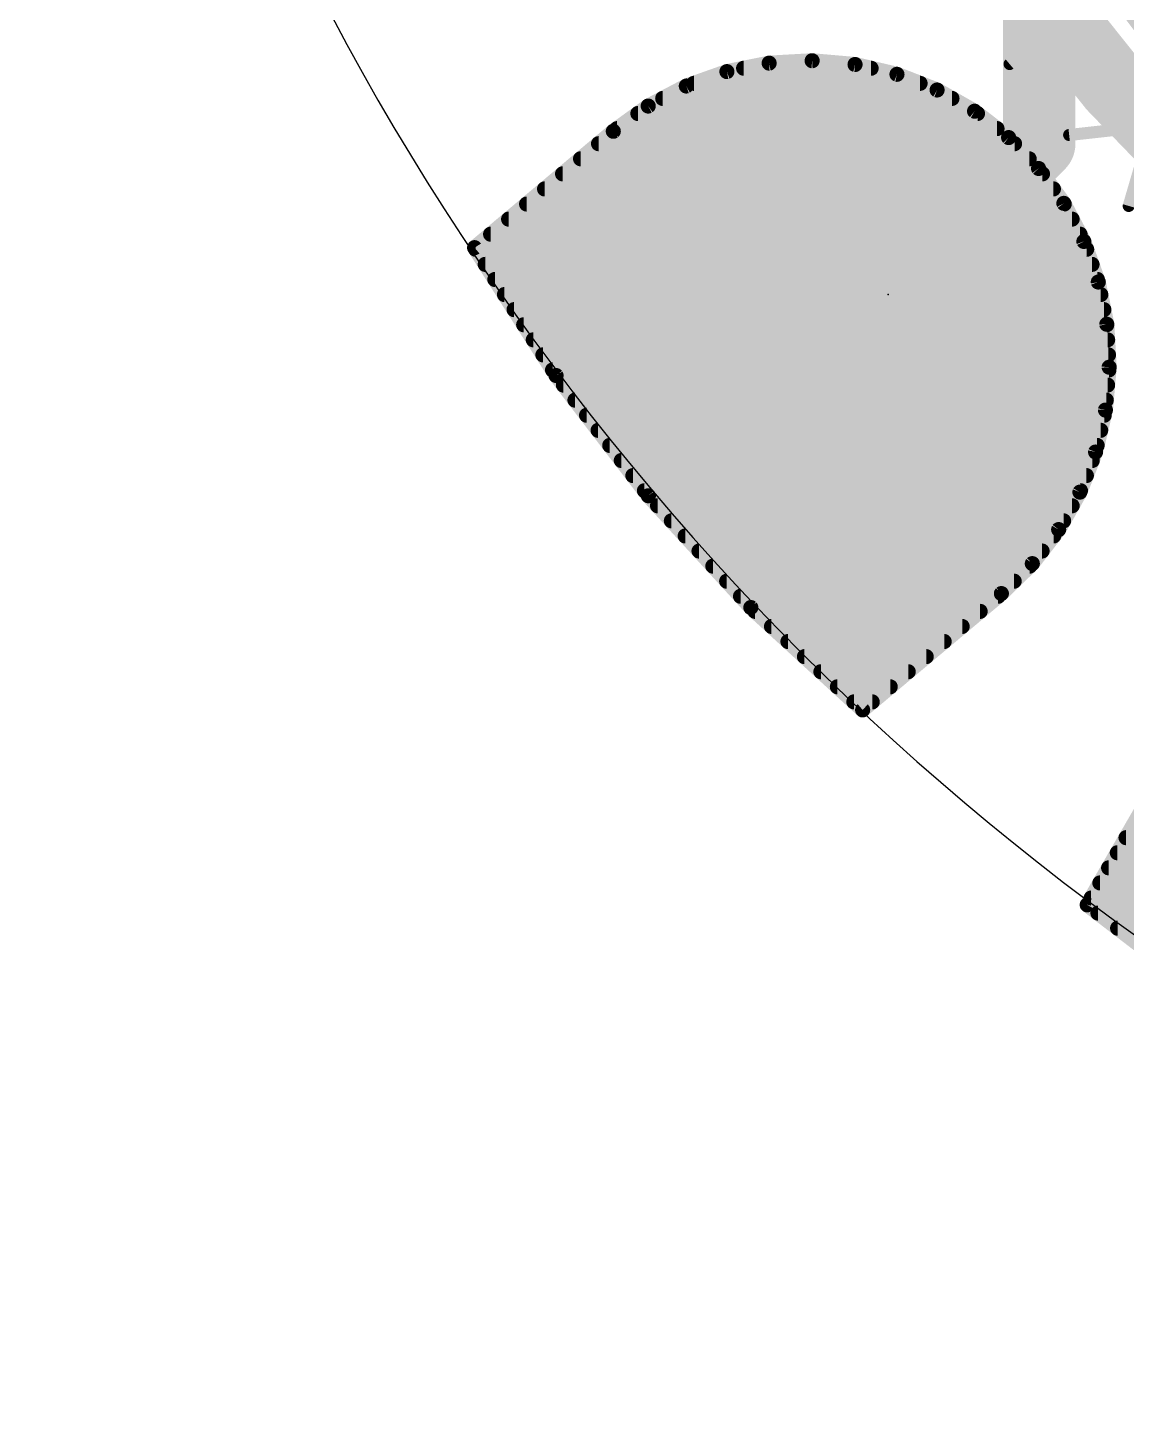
# Model space of a CAD drawing. Extents: x -22.4 to 22.3, y -22.2 to 22.2.
# Drawn here: x -22.23 to -12.99, y -22.23 to -10.46 of the extents above; entities that cross this region are included whole.
import ezdxf

# ---------------------------------------------------------------- set-up
doc = ezdxf.new("R2010")
doc.units = 0
for name, color, linetype in [('1', 12, 'CONTINUOUS'), ('16', 132, 'CONTINUOUS'), ('17', 110, 'CONTINUOUS'), ('20', 53, 'CONTINUOUS'), ('23', 53, 'CONTINUOUS'), ('51', 53, 'CONTINUOUS')]:
    doc.layers.add(name, color=color, linetype=linetype)

# ---------------------------------------------------------------- blocks, each defined once
blk = doc.blocks.new('ROUNDP')
at = {"const_width": 0.5}
blk.add_lwpolyline([(0, -0.25, 1), (0, 0.25, 1), (0, -0.25)], format="xyb", dxfattribs=at)

msp = doc.modelspace()

# ---------------------------------------------------------------- linework, layer by layer
at = {"layer": '1'}
for points, const_width in [([(-16.51, 0, 0.4142), (0, -16.51)], 0.254), ([(-15.9903, -10.7202, 1), (-15.9868, -10.7836)], 0.0635), ([(-15.9823, -10.783, 1), (-15.9948, -10.7207)], 0.0635), ([(-15.6239, -10.7001, 1), (-15.6295, -10.7634)], 0.0635), ([(-15.625, -10.7635, 1), (-15.6285, -10.7001)], 0.0635), ([(-15.2585, -10.7324, 1), (-15.2729, -10.7943)], 0.0635), ([(-15.2685, -10.795, 1), (-15.2629, -10.7317)], 0.0635), ([(-16.3501, -10.7922, 1), (-16.3376, -10.8544)], 0.0635), ([(-16.3332, -10.8532, 1), (-16.3545, -10.7934)], 0.0635), ([(-16.2032, -10.7632, 1), (-16.2032, -10.8268)], 0.0635), ([(-15.1305, -10.8268, 1), (-15.1305, -10.7632)], 0.0635), ([(-14.9013, -10.8164, 1), (-14.9244, -10.8756)], 0.0635), ([(-14.9201, -10.8769, 1), (-14.9056, -10.8151)], 0.0635), ([(-16.696, -10.9146, 1), (-16.6748, -10.9744)], 0.0635), ([(-16.6706, -10.9726, 1), (-16.7002, -10.9164)], 0.0635), ([(-16.6219, -10.8902, 1), (-16.6219, -10.9538)], 0.0635), ([(-14.7185, -10.9538, 1), (-14.7185, -10.8902)], 0.0635), ([(-14.5597, -10.9504, 1), (-14.591, -11.0056)], 0.0635), ([(-14.5869, -11.0076, 1), (-14.5638, -10.9484)], 0.0635), ([(-17.0209, -11.085, 1), (-16.9914, -11.1412)], 0.0635), ([(-16.9875, -11.1389, 1), (-17.0248, -11.0874)], 0.0635), ([(-16.8841, -11.0173, 1), (-16.8841, -11.0808)], 0.0635), ([(-14.4501, -11.0808, 1), (-14.4501, -11.0173)], 0.0635), ([(-17.093, -11.1442, 1), (-17.093, -11.2078)], 0.0635), ([(-14.2406, -11.1316, 1), (-14.2795, -11.1818)], 0.0635), ([(-14.2757, -11.1843, 1), (-14.2444, -11.1291)], 0.0635), ([(-14.2351, -11.2078, 1), (-14.2351, -11.1442)], 0.0635), ([(-13.6082, -11.5378, 1), (-13.8238, -11.3222)], 0.3048), ([(-17.3183, -11.3, 1), (-17.2811, -11.3514)], 0.0635), ([(-17.2793, -11.35, 1), (-17.3201, -11.3014)], 0.0635), ([(-17.2684, -11.2713, 1), (-17.2684, -11.3348)], 0.0635), ([(-14.071, -11.3348, 1), (-14.071, -11.2713)], 0.0635), ([(-13.8684, -11.43, 1), (-13.5636, -11.43)], 0.3048), ([(-17.424, -11.3982, 1), (-17.424, -11.4618)], 0.0635), ([(-13.9506, -11.3564, 1), (-13.9962, -11.4006)], 0.0635), ([(-13.9928, -11.4036, 1), (-13.954, -11.3534)], 0.0635), ([(-13.9235, -11.4618, 1), (-13.9235, -11.3982)], 0.0635), ([(-17.5754, -11.5252, 1), (-17.5754, -11.5888)], 0.0635), ([(-13.8005, -11.5888, 1), (-13.8005, -11.5252)], 0.0635), ([(-17.7267, -11.6523, 1), (-17.7267, -11.7158)], 0.0635), ([(-13.6955, -11.6201, 1), (-13.747, -11.6574)], 0.0635), ([(-13.7441, -11.6608, 1), (-13.6985, -11.6167)], 0.0635), ([(-13.6885, -11.7158, 1), (-13.6885, -11.6523)], 0.0635), ([(-17.8781, -11.7792, 1), (-17.8781, -11.8428)], 0.0635), ([(-13.5965, -11.8428, 1), (-13.5965, -11.7792)], 0.0635), ([(-18.0294, -11.9063, 1), (-18.0294, -11.9698)], 0.0635), ([(-13.4806, -11.9175, 1), (-13.5368, -11.9471)], 0.0635), ([(-13.5344, -11.9509, 1), (-13.483, -11.9137)], 0.0635), ([(-13.5057, -11.9698, 1), (-13.5057, -11.9063)], 0.0635), ([(-18.1808, -12.0333, 1), (-18.1808, -12.0968)], 0.0635), ([(-13.439, -12.0968, 1), (-13.439, -12.0333)], 0.0635), ([(-18.3321, -12.1602, 1), (-18.3321, -12.2238)], 0.0635), ([(-13.3722, -12.2238, 1), (-13.3722, -12.1602)], 0.0635), ([(-13.3102, -12.2424, 1), (-13.37, -12.2637)], 0.0635), ([(-13.3682, -12.2678, 1), (-13.312, -12.2383)], 0.0635), ([(-18.4876, -12.281, 1), (-18.4467, -12.3296)], 0.0635), ([(-18.4404, -12.2882, 1), (-18.4939, -12.3223)], 0.0635), ([(-18.4584, -12.2873, 1), (-18.4584, -12.3508)], 0.0635), ([(-13.3167, -12.3508, 1), (-13.3167, -12.2873)], 0.0635), ([(-18.3775, -12.4142, 1), (-18.3775, -12.4778)], 0.0635), ([(-15.0938, -12.5922, 1), (-14.8782, -12.8078)], 0.3048), ([(-13.2716, -12.4778, 1), (-13.2716, -12.4142)], 0.0635), ([(-18.2966, -12.5412, 1), (-18.2966, -12.6048)], 0.0635), ([(-13.1877, -12.5883, 1), (-13.25, -12.6008)], 0.0635), ([(-13.2488, -12.6052, 1), (-13.1889, -12.584)], 0.0635), ([(-13.2265, -12.6048, 1), (-13.2265, -12.5412)], 0.0635), ([(-18.2157, -12.6683, 1), (-18.2157, -12.7318)], 0.0635), ([(-13.1977, -12.7318, 1), (-13.1977, -12.6683)], 0.0635), ([(-18.1348, -12.7952, 1), (-18.1348, -12.8588)], 0.0635), ([(-13.1721, -12.8588, 1), (-13.1721, -12.7952)], 0.0635), ([(-18.0539, -12.9223, 1), (-18.0539, -12.9858)], 0.0635), ([(-13.1157, -12.9481, 1), (-13.1791, -12.9517)], 0.0635), ([(-13.1786, -12.9561, 1), (-13.1163, -12.9436)], 0.0635), ([(-13.1472, -12.9858, 1), (-13.1472, -12.9223)], 0.0635), ([(-17.973, -13.0493, 1), (-17.973, -13.1128)], 0.0635), ([(-13.1402, -13.1128, 1), (-13.1402, -13.0493)], 0.0635), ([(-17.8921, -13.1762, 1), (-17.8921, -13.2398)], 0.0635), ([(-13.1331, -13.2398, 1), (-13.1331, -13.1762)], 0.0635), ([(-17.8112, -13.3033, 1), (-17.8112, -13.3668)], 0.0635), ([(-13.0957, -13.3145, 1), (-13.159, -13.309)], 0.0635), ([(-13.159, -13.3135, 1), (-13.0956, -13.31)], 0.0635), ([(-13.1294, -13.3668, 1), (-13.1294, -13.3033)], 0.0635), ([(-17.7563, -13.3622, 1), (-17.8067, -13.4008)], 0.0635), ([(-17.8083, -13.3986, 1), (-17.7547, -13.3645)], 0.0635), ([(-17.7198, -13.4303, 1), (-17.7198, -13.4938)], 0.0635), ([(-13.1405, -13.4938, 1), (-13.1405, -13.4303)], 0.0635), ([(-17.6223, -13.5572, 1), (-17.6223, -13.6208)], 0.0635), ([(-13.1516, -13.6208, 1), (-13.1516, -13.5572)], 0.0635), ([(-13.1905, -13.67, 1), (-13.1273, -13.6755)], 0.0635), ([(-13.128, -13.68, 1), (-13.1898, -13.6655)], 0.0635), ([(-17.5249, -13.6843, 1), (-17.5249, -13.7478)], 0.0635), ([(-13.169, -13.7478, 1), (-13.169, -13.6843)], 0.0635), ([(-17.4274, -13.8112, 1), (-17.4274, -13.8748)], 0.0635), ([(-13.1988, -13.8748, 1), (-13.1988, -13.8112)], 0.0635), ([(-17.33, -13.9383, 1), (-17.33, -14.0018)], 0.0635), ([(-13.2725, -14.0184, 1), (-13.2106, -14.0329)], 0.0635), ([(-13.212, -14.0372, 1), (-13.2711, -14.014)], 0.0635), ([(-13.2285, -14.0018, 1), (-13.2285, -13.9383)], 0.0635), ([(-17.2325, -14.0653, 1), (-17.2325, -14.1288)], 0.0635), ([(-13.2695, -14.1288, 1), (-13.2695, -14.0653)], 0.0635), ([(-17.1351, -14.1922, 1), (-17.1351, -14.2558)], 0.0635), ([(-13.3192, -14.2558, 1), (-13.3192, -14.1922)], 0.0635), ([(-17.0376, -14.3193, 1), (-17.0376, -14.3828)], 0.0635), ([(-16.9813, -14.3724, 1), (-17.0281, -14.4153)], 0.0635), ([(-17.0299, -14.4132, 1), (-16.9795, -14.3746)], 0.0635), ([(-13.4031, -14.3515, 1), (-13.344, -14.3747)], 0.0635), ([(-13.346, -14.3788, 1), (-13.4012, -14.3475)], 0.0635), ([(-13.3688, -14.3828, 1), (-13.3688, -14.3193)], 0.0635), ([(-16.9276, -14.4463, 1), (-16.9276, -14.5098)], 0.0635), ([(-13.4387, -14.5098, 1), (-13.4387, -14.4463)], 0.0635), ([(-16.8112, -14.5732, 1), (-16.8112, -14.6368)], 0.0635), ([(-13.5107, -14.6368, 1), (-13.5107, -14.5732)], 0.0635), ([(-16.6949, -14.7003, 1), (-16.6949, -14.7638)], 0.0635), ([(-13.5938, -14.7638, 1), (-13.5938, -14.7003)], 0.0635), ([(-13.5799, -14.6627, 1), (-13.5247, -14.6941)], 0.0635), ([(-13.5272, -14.6978, 1), (-13.5774, -14.659)], 0.0635), ([(-16.5785, -14.8272, 1), (-16.5785, -14.8908)], 0.0635), ([(-13.692, -14.8908, 1), (-13.692, -14.8272)], 0.0635), ([(-16.4621, -14.9543, 1), (-16.4621, -15.0178)], 0.0635), ([(-13.7992, -14.9456, 1), (-13.7489, -14.9845)], 0.0635), ([(-13.7519, -14.9878, 1), (-13.7961, -14.9422)], 0.0635), ([(-13.7957, -15.0178, 1), (-13.7957, -14.9543)], 0.0635), ([(-16.3458, -15.0813, 1), (-16.3458, -15.1448)], 0.0635), ([(-13.9268, -15.1448, 1), (-13.9268, -15.0813)], 0.0635), ([(-16.2294, -15.2082, 1), (-16.2294, -15.2718)], 0.0635), ([(-14.0564, -15.1944, 1), (-14.0122, -15.24)], 0.0635), ([(-14.0615, -15.2718, 1), (-14.0615, -15.2082)], 0.0635), ([(-14.0139, -15.2415, 1), (-14.0547, -15.1929)], 0.0635), ([(-16.1211, -15.3113, 1), (-16.164, -15.3581)], 0.0635), ([(-16.166, -15.3561, 1), (-16.1192, -15.3133)], 0.0635), ([(-16.1074, -15.3353, 1), (-16.1074, -15.3988)], 0.0635), ([(-14.2129, -15.3988, 1), (-14.2129, -15.3353)], 0.0635), ([(-15.9688, -15.4623, 1), (-15.9688, -15.5258)], 0.0635), ([(-14.3642, -15.5258, 1), (-14.3642, -15.4623)], 0.0635), ([(-15.8302, -15.5892, 1), (-15.8302, -15.6528)], 0.0635), ([(-14.5156, -15.6528, 1), (-14.5156, -15.5892)], 0.0635), ([(-15.6916, -15.7163, 1), (-15.6916, -15.7798)], 0.0635), ([(-14.6669, -15.7798, 1), (-14.6669, -15.7163)], 0.0635), ([(-15.553, -15.8432, 1), (-15.553, -15.9068)], 0.0635), ([(-14.8183, -15.9068, 1), (-14.8183, -15.8432)], 0.0635), ([(-15.4144, -15.9703, 1), (-15.4144, -16.0338)], 0.0635), ([(-14.9696, -16.0338, 1), (-14.9696, -15.9703)], 0.0635), ([(-15.2758, -16.0973, 1), (-15.2758, -16.1608)], 0.0635), ([(-15.121, -16.1608, 1), (-15.121, -16.0973)], 0.0635), ([(-15.2222, -16.1725, 1), (-15.1814, -16.2211)], 0.0635), ([(-15.2232, -16.2202, 1), (-15.1803, -16.1734)], 0.0635), ([(-12.9856, -17.2403, 1), (-12.9856, -17.3038)], 0.0635), ([(-13.0589, -17.3673, 1), (-13.0589, -17.4307)], 0.0635), ([(-13.1322, -17.4943, 1), (-13.1322, -17.5577)], 0.0635), ([(-13.2056, -17.6213, 1), (-13.2056, -17.6848)], 0.0635), ([(-13.2789, -17.7483, 1), (-13.2789, -17.8117)], 0.0635), ([(-13.2929, -17.8125, 1), (-13.3315, -17.8629)], 0.0635), ([(-13.3397, -17.8218, 1), (-13.2847, -17.8536)], 0.0635), ([(-13.2219, -17.8753, 1), (-13.2219, -17.9387)], 0.0635), ([(-13.0564, -18.0023, 1), (-13.0564, -18.0658)], 0.0635)]:
    msp.add_lwpolyline(points, format="xyb", dxfattribs=dict(at, const_width=const_width))
for points, const_width in [([(-13.716, -10.033), (-13.716, -11.43)], 0.6096), ([(-15.9886, -10.7519), (-16.3439, -10.8233)], 0.127), ([(-15.6267, -10.7318), (-15.9886, -10.7519)], 0.127), ([(-15.2657, -10.7633), (-15.6267, -10.7318)], 0.127), ([(-14.9128, -10.846), (-15.2657, -10.7633)], 0.127), ([(-16.3439, -10.8233), (-16.6854, -10.9445)], 0.127), ([(-16.2032, -10.795), (-15.1305, -10.795)], 0.127), ([(-14.5753, -10.978), (-14.9128, -10.846)], 0.127), ([(-16.6854, -10.9445), (-17.0062, -11.1131)], 0.127), ([(-16.6219, -10.922), (-14.7185, -10.922)], 0.127), ([(-14.2601, -11.1567), (-14.5753, -10.978)], 0.127), ([(-17.0062, -11.1131), (-17.2997, -11.3257)], 0.127), ([(-16.8841, -11.049), (-14.4501, -11.049)], 0.127), ([(-17.093, -11.176), (-14.2351, -11.176)], 0.127), ([(-13.716, -11.43), (-14.986, -12.7)], 0.6096), ([(-13.9734, -11.3785), (-14.2601, -11.1567)], 0.127), ([(-17.2997, -11.3257), (-18.4671, -12.3053)], 0.127), ([(-17.2684, -11.303), (-14.071, -11.303)], 0.127), ([(-17.424, -11.43), (-13.9235, -11.43)], 0.127), ([(-13.7213, -11.6388), (-13.9734, -11.3785)], 0.127), ([(-17.5754, -11.557), (-13.8005, -11.557)], 0.127), ([(-17.7267, -11.684), (-13.6885, -11.684)], 0.127), ([(-13.5087, -11.9323), (-13.7213, -11.6388)], 0.127), ([(-17.8781, -11.811), (-13.5965, -11.811)], 0.127), ([(-18.0294, -11.938), (-13.5057, -11.938)], 0.127), ([(-13.3401, -12.2531), (-13.5087, -11.9323)], 0.127), ([(-18.1808, -12.065), (-13.439, -12.065)], 0.127), ([(-18.3321, -12.192), (-13.3722, -12.192)], 0.127), ([(-13.2189, -12.5946), (-13.3401, -12.2531)], 0.127), ([(-18.4671, -12.3053), (-17.7815, -13.3815)], 0.127), ([(-18.4584, -12.319), (-13.3167, -12.319)], 0.127), ([(-18.3775, -12.446), (-13.2716, -12.446)], 0.127), ([(-18.2966, -12.573), (-13.2265, -12.573)], 0.127), ([(-13.1474, -12.9499), (-13.2189, -12.5946)], 0.127), ([(-18.2157, -12.7), (-13.1977, -12.7)], 0.127), ([(-18.1348, -12.827), (-13.1721, -12.827)], 0.127), ([(-18.0539, -12.954), (-13.1472, -12.954)], 0.127), ([(-13.1273, -13.3117), (-13.1474, -12.9499)], 0.127), ([(-17.973, -13.081), (-13.1402, -13.081)], 0.127), ([(-17.8921, -13.208), (-13.1331, -13.208)], 0.127), ([(-17.8112, -13.335), (-13.1294, -13.335)], 0.127), ([(-13.1589, -13.6728), (-13.1273, -13.3117)], 0.127), ([(-17.7815, -13.3815), (-17.0047, -14.3939)], 0.127), ([(-17.7198, -13.462), (-13.1405, -13.462)], 0.127), ([(-17.6223, -13.589), (-13.1516, -13.589)], 0.127), ([(-13.2416, -14.0256), (-13.1589, -13.6728)], 0.127), ([(-17.5249, -13.716), (-13.169, -13.716)], 0.127), ([(-17.4274, -13.843), (-13.1988, -13.843)], 0.127), ([(-17.33, -13.97), (-13.2285, -13.97)], 0.127), ([(-13.3736, -14.3631), (-13.2416, -14.0256)], 0.127), ([(-17.2325, -14.097), (-13.2695, -14.097)], 0.127), ([(-17.1351, -14.224), (-13.3192, -14.224)], 0.127), ([(-17.0376, -14.351), (-13.3688, -14.351)], 0.127), ([(-17.0047, -14.3939), (-16.1426, -15.3347)], 0.127), ([(-13.5523, -14.6784), (-13.3736, -14.3631)], 0.127), ([(-16.9276, -14.478), (-13.4387, -14.478)], 0.127), ([(-16.8112, -14.605), (-13.5107, -14.605)], 0.127), ([(-16.6949, -14.732), (-13.5938, -14.732)], 0.127), ([(-13.774, -14.965), (-13.5523, -14.6784)], 0.127), ([(-16.5785, -14.859), (-13.692, -14.859)], 0.127), ([(-16.4621, -14.986), (-13.7957, -14.986)], 0.127), ([(-14.0343, -15.2172), (-13.774, -14.965)], 0.127), ([(-16.3458, -15.113), (-13.9268, -15.113)], 0.127), ([(-16.2294, -15.24), (-14.0615, -15.24)], 0.127), ([(-15.2018, -16.1968), (-14.0343, -15.2172)], 0.127), ([(-16.1426, -15.3347), (-15.2018, -16.1968)], 0.127), ([(-16.1074, -15.367), (-14.2129, -15.367)], 0.127), ([(-15.9688, -15.494), (-14.3642, -15.494)], 0.127), ([(-15.8302, -15.621), (-14.5156, -15.621)], 0.127), ([(-15.6916, -15.748), (-14.6669, -15.748)], 0.127), ([(-15.553, -15.875), (-14.8183, -15.875)], 0.127), ([(-15.4144, -16.002), (-14.9696, -16.002)], 0.127), ([(-15.2758, -16.129), (-15.121, -16.129)], 0.127), ([(-12.5502, -16.5179), (-13.3122, -17.8377)], 0.127), ([(-12.9856, -17.272), (-7.8658, -17.272)], 0.127), ([(-13.0589, -17.399), (-7.8454, -17.399)], 0.127), ([(-13.1322, -17.526), (-7.8302, -17.526)], 0.127), ([(-13.2056, -17.653), (-7.8151, -17.653)], 0.127), ([(-13.2789, -17.78), (-7.8161, -17.78)], 0.127), ([(-13.3122, -17.8377), (-12.2998, -18.6145)], 0.127), ([(-13.2219, -17.907), (-7.8191, -17.907)], 0.127), ([(-13.0564, -18.034), (-7.8228, -18.034)], 0.127)]:
    msp.add_lwpolyline(points, dxfattribs=dict(at, const_width=const_width))
at = {"layer": '16'}
for points, const_width in [([(-16.51, 0, 0.4142), (0, -16.51)], 0.254), ([(-17.399, -0.381, 0.2679), (-7.874, -14.986)], 0.6096), ([(-15.9903, -10.7202, 1), (-15.9868, -10.7836)], 0.0635), ([(-15.9823, -10.783, 1), (-15.9948, -10.7207)], 0.0635), ([(-15.6239, -10.7001, 1), (-15.6295, -10.7634)], 0.0635), ([(-15.625, -10.7635, 1), (-15.6285, -10.7001)], 0.0635), ([(-15.2585, -10.7324, 1), (-15.2729, -10.7943)], 0.0635), ([(-15.2685, -10.795, 1), (-15.2629, -10.7317)], 0.0635), ([(-16.3501, -10.7922, 1), (-16.3376, -10.8544)], 0.0635), ([(-16.3332, -10.8532, 1), (-16.3545, -10.7934)], 0.0635), ([(-16.2032, -10.7632, 1), (-16.2032, -10.8268)], 0.0635), ([(-15.1305, -10.8268, 1), (-15.1305, -10.7632)], 0.0635), ([(-14.9013, -10.8164, 1), (-14.9244, -10.8756)], 0.0635), ([(-14.9201, -10.8769, 1), (-14.9056, -10.8151)], 0.0635), ([(-16.696, -10.9146, 1), (-16.6748, -10.9744)], 0.0635), ([(-16.6706, -10.9726, 1), (-16.7002, -10.9164)], 0.0635), ([(-16.6219, -10.8902, 1), (-16.6219, -10.9538)], 0.0635), ([(-14.7185, -10.9538, 1), (-14.7185, -10.8902)], 0.0635), ([(-14.5597, -10.9504, 1), (-14.591, -11.0056)], 0.0635), ([(-14.5869, -11.0076, 1), (-14.5638, -10.9484)], 0.0635), ([(-17.0209, -11.085, 1), (-16.9914, -11.1412)], 0.0635), ([(-16.9875, -11.1389, 1), (-17.0248, -11.0874)], 0.0635), ([(-16.8841, -11.0173, 1), (-16.8841, -11.0808)], 0.0635), ([(-14.4501, -11.0808, 1), (-14.4501, -11.0173)], 0.0635), ([(-17.093, -11.1442, 1), (-17.093, -11.2078)], 0.0635), ([(-14.2406, -11.1316, 1), (-14.2795, -11.1818)], 0.0635), ([(-14.2757, -11.1843, 1), (-14.2444, -11.1291)], 0.0635), ([(-14.2351, -11.2078, 1), (-14.2351, -11.1442)], 0.0635), ([(-17.3183, -11.3, 1), (-17.2811, -11.3514)], 0.0635), ([(-17.2793, -11.35, 1), (-17.3201, -11.3014)], 0.0635), ([(-17.2684, -11.2713, 1), (-17.2684, -11.3348)], 0.0635), ([(-14.071, -11.3348, 1), (-14.071, -11.2713)], 0.0635), ([(-17.424, -11.3982, 1), (-17.424, -11.4618)], 0.0635), ([(-13.9506, -11.3564, 1), (-13.9962, -11.4006)], 0.0635), ([(-13.9928, -11.4036, 1), (-13.954, -11.3534)], 0.0635), ([(-13.9235, -11.4618, 1), (-13.9235, -11.3982)], 0.0635), ([(-17.5754, -11.5252, 1), (-17.5754, -11.5888)], 0.0635), ([(-13.8005, -11.5888, 1), (-13.8005, -11.5252)], 0.0635), ([(-17.7267, -11.6523, 1), (-17.7267, -11.7158)], 0.0635), ([(-13.6955, -11.6201, 1), (-13.747, -11.6574)], 0.0635), ([(-13.7441, -11.6608, 1), (-13.6985, -11.6167)], 0.0635), ([(-13.6885, -11.7158, 1), (-13.6885, -11.6523)], 0.0635), ([(-17.8781, -11.7792, 1), (-17.8781, -11.8428)], 0.0635), ([(-13.5965, -11.8428, 1), (-13.5965, -11.7792)], 0.0635), ([(-18.0294, -11.9063, 1), (-18.0294, -11.9698)], 0.0635), ([(-13.4806, -11.9175, 1), (-13.5368, -11.9471)], 0.0635), ([(-13.5344, -11.9509, 1), (-13.483, -11.9137)], 0.0635), ([(-13.5057, -11.9698, 1), (-13.5057, -11.9063)], 0.0635), ([(-18.1808, -12.0333, 1), (-18.1808, -12.0968)], 0.0635), ([(-13.439, -12.0968, 1), (-13.439, -12.0333)], 0.0635), ([(-18.3321, -12.1602, 1), (-18.3321, -12.2238)], 0.0635), ([(-13.3722, -12.2238, 1), (-13.3722, -12.1602)], 0.0635), ([(-13.3102, -12.2424, 1), (-13.37, -12.2637)], 0.0635), ([(-13.3682, -12.2678, 1), (-13.312, -12.2383)], 0.0635), ([(-18.4876, -12.281, 1), (-18.4467, -12.3296)], 0.0635), ([(-18.4404, -12.2882, 1), (-18.4939, -12.3223)], 0.0635), ([(-18.4584, -12.2873, 1), (-18.4584, -12.3508)], 0.0635), ([(-13.3167, -12.3508, 1), (-13.3167, -12.2873)], 0.0635), ([(-18.3775, -12.4142, 1), (-18.3775, -12.4778)], 0.0635), ([(-13.2716, -12.4778, 1), (-13.2716, -12.4142)], 0.0635), ([(-18.2966, -12.5412, 1), (-18.2966, -12.6048)], 0.0635), ([(-13.1877, -12.5883, 1), (-13.25, -12.6008)], 0.0635), ([(-13.2488, -12.6052, 1), (-13.1889, -12.584)], 0.0635), ([(-13.2265, -12.6048, 1), (-13.2265, -12.5412)], 0.0635), ([(-18.2157, -12.6683, 1), (-18.2157, -12.7318)], 0.0635), ([(-13.1977, -12.7318, 1), (-13.1977, -12.6683)], 0.0635), ([(-18.1348, -12.7952, 1), (-18.1348, -12.8588)], 0.0635), ([(-13.1721, -12.8588, 1), (-13.1721, -12.7952)], 0.0635), ([(-18.0539, -12.9223, 1), (-18.0539, -12.9858)], 0.0635), ([(-13.1157, -12.9481, 1), (-13.1791, -12.9517)], 0.0635), ([(-13.1786, -12.9561, 1), (-13.1163, -12.9436)], 0.0635), ([(-13.1472, -12.9858, 1), (-13.1472, -12.9223)], 0.0635), ([(-17.973, -13.0493, 1), (-17.973, -13.1128)], 0.0635), ([(-13.1402, -13.1128, 1), (-13.1402, -13.0493)], 0.0635), ([(-17.8921, -13.1762, 1), (-17.8921, -13.2398)], 0.0635), ([(-13.1331, -13.2398, 1), (-13.1331, -13.1762)], 0.0635), ([(-17.8112, -13.3033, 1), (-17.8112, -13.3668)], 0.0635), ([(-13.0957, -13.3145, 1), (-13.159, -13.309)], 0.0635), ([(-13.159, -13.3135, 1), (-13.0956, -13.31)], 0.0635), ([(-13.1294, -13.3668, 1), (-13.1294, -13.3033)], 0.0635), ([(-17.7563, -13.3622, 1), (-17.8067, -13.4008)], 0.0635), ([(-17.8083, -13.3986, 1), (-17.7547, -13.3645)], 0.0635), ([(-17.7198, -13.4303, 1), (-17.7198, -13.4938)], 0.0635), ([(-13.1405, -13.4938, 1), (-13.1405, -13.4303)], 0.0635), ([(-17.6223, -13.5572, 1), (-17.6223, -13.6208)], 0.0635), ([(-13.1516, -13.6208, 1), (-13.1516, -13.5572)], 0.0635), ([(-13.1905, -13.67, 1), (-13.1273, -13.6755)], 0.0635), ([(-13.128, -13.68, 1), (-13.1898, -13.6655)], 0.0635), ([(-17.5249, -13.6843, 1), (-17.5249, -13.7478)], 0.0635), ([(-13.169, -13.7478, 1), (-13.169, -13.6843)], 0.0635), ([(-17.4274, -13.8112, 1), (-17.4274, -13.8748)], 0.0635), ([(-13.1988, -13.8748, 1), (-13.1988, -13.8112)], 0.0635), ([(-17.33, -13.9383, 1), (-17.33, -14.0018)], 0.0635), ([(-13.2725, -14.0184, 1), (-13.2106, -14.0329)], 0.0635), ([(-13.212, -14.0372, 1), (-13.2711, -14.014)], 0.0635), ([(-13.2285, -14.0018, 1), (-13.2285, -13.9383)], 0.0635), ([(-17.2325, -14.0653, 1), (-17.2325, -14.1288)], 0.0635), ([(-13.2695, -14.1288, 1), (-13.2695, -14.0653)], 0.0635), ([(-17.1351, -14.1922, 1), (-17.1351, -14.2558)], 0.0635), ([(-13.3192, -14.2558, 1), (-13.3192, -14.1922)], 0.0635), ([(-17.0376, -14.3193, 1), (-17.0376, -14.3828)], 0.0635), ([(-16.9813, -14.3724, 1), (-17.0281, -14.4153)], 0.0635), ([(-17.0299, -14.4132, 1), (-16.9795, -14.3746)], 0.0635), ([(-13.4031, -14.3515, 1), (-13.344, -14.3747)], 0.0635), ([(-13.346, -14.3788, 1), (-13.4012, -14.3475)], 0.0635), ([(-13.3688, -14.3828, 1), (-13.3688, -14.3193)], 0.0635), ([(-16.9276, -14.4463, 1), (-16.9276, -14.5098)], 0.0635), ([(-13.4387, -14.5098, 1), (-13.4387, -14.4463)], 0.0635), ([(-16.8112, -14.5732, 1), (-16.8112, -14.6368)], 0.0635), ([(-13.5107, -14.6368, 1), (-13.5107, -14.5732)], 0.0635), ([(-16.6949, -14.7003, 1), (-16.6949, -14.7638)], 0.0635), ([(-13.5938, -14.7638, 1), (-13.5938, -14.7003)], 0.0635), ([(-13.5799, -14.6627, 1), (-13.5247, -14.6941)], 0.0635), ([(-13.5272, -14.6978, 1), (-13.5774, -14.659)], 0.0635), ([(-16.5785, -14.8272, 1), (-16.5785, -14.8908)], 0.0635), ([(-13.692, -14.8908, 1), (-13.692, -14.8272)], 0.0635), ([(-16.4621, -14.9543, 1), (-16.4621, -15.0178)], 0.0635), ([(-13.7992, -14.9456, 1), (-13.7489, -14.9845)], 0.0635), ([(-13.7519, -14.9878, 1), (-13.7961, -14.9422)], 0.0635), ([(-13.7957, -15.0178, 1), (-13.7957, -14.9543)], 0.0635), ([(-16.3458, -15.0813, 1), (-16.3458, -15.1448)], 0.0635), ([(-13.9268, -15.1448, 1), (-13.9268, -15.0813)], 0.0635), ([(-16.2294, -15.2082, 1), (-16.2294, -15.2718)], 0.0635), ([(-14.0564, -15.1944, 1), (-14.0122, -15.24)], 0.0635), ([(-14.0615, -15.2718, 1), (-14.0615, -15.2082)], 0.0635), ([(-14.0139, -15.2415, 1), (-14.0547, -15.1929)], 0.0635), ([(-16.1211, -15.3113, 1), (-16.164, -15.3581)], 0.0635), ([(-16.166, -15.3561, 1), (-16.1192, -15.3133)], 0.0635), ([(-16.1074, -15.3353, 1), (-16.1074, -15.3988)], 0.0635), ([(-14.2129, -15.3988, 1), (-14.2129, -15.3353)], 0.0635), ([(-15.9688, -15.4623, 1), (-15.9688, -15.5258)], 0.0635), ([(-14.3642, -15.5258, 1), (-14.3642, -15.4623)], 0.0635), ([(-15.8302, -15.5892, 1), (-15.8302, -15.6528)], 0.0635), ([(-14.5156, -15.6528, 1), (-14.5156, -15.5892)], 0.0635), ([(-15.6916, -15.7163, 1), (-15.6916, -15.7798)], 0.0635), ([(-14.6669, -15.7798, 1), (-14.6669, -15.7163)], 0.0635), ([(-15.553, -15.8432, 1), (-15.553, -15.9068)], 0.0635), ([(-14.8183, -15.9068, 1), (-14.8183, -15.8432)], 0.0635), ([(-15.4144, -15.9703, 1), (-15.4144, -16.0338)], 0.0635), ([(-14.9696, -16.0338, 1), (-14.9696, -15.9703)], 0.0635), ([(-15.2758, -16.0973, 1), (-15.2758, -16.1608)], 0.0635), ([(-15.121, -16.1608, 1), (-15.121, -16.0973)], 0.0635), ([(-15.2222, -16.1725, 1), (-15.1814, -16.2211)], 0.0635), ([(-15.2232, -16.2202, 1), (-15.1803, -16.1734)], 0.0635), ([(-12.9856, -17.2403, 1), (-12.9856, -17.3038)], 0.0635), ([(-13.0589, -17.3673, 1), (-13.0589, -17.4307)], 0.0635), ([(-13.1322, -17.4943, 1), (-13.1322, -17.5577)], 0.0635), ([(-13.2056, -17.6213, 1), (-13.2056, -17.6848)], 0.0635), ([(-13.2789, -17.7483, 1), (-13.2789, -17.8117)], 0.0635), ([(-13.2929, -17.8125, 1), (-13.3315, -17.8629)], 0.0635), ([(-13.3397, -17.8218, 1), (-13.2847, -17.8536)], 0.0635), ([(-13.2219, -17.8753, 1), (-13.2219, -17.9387)], 0.0635), ([(-13.0564, -18.0023, 1), (-13.0564, -18.0658)], 0.0635)]:
    msp.add_lwpolyline(points, format="xyb", dxfattribs=dict(at, const_width=const_width))
at = {"layer": '16', "const_width": 0.127}
for points in [[(-15.9886, -10.7519), (-16.3439, -10.8233)], [(-15.6267, -10.7318), (-15.9886, -10.7519)], [(-15.2657, -10.7633), (-15.6267, -10.7318)], [(-14.9128, -10.846), (-15.2657, -10.7633)], [(-16.3439, -10.8233), (-16.6854, -10.9445)], [(-16.2032, -10.795), (-15.1305, -10.795)], [(-14.5753, -10.978), (-14.9128, -10.846)], [(-16.6854, -10.9445), (-17.0062, -11.1131)], [(-16.6219, -10.922), (-14.7185, -10.922)], [(-14.2601, -11.1567), (-14.5753, -10.978)], [(-17.0062, -11.1131), (-17.2997, -11.3257)], [(-16.8841, -11.049), (-14.4501, -11.049)], [(-17.093, -11.176), (-14.2351, -11.176)], [(-13.9734, -11.3785), (-14.2601, -11.1567)], [(-17.2997, -11.3257), (-18.4671, -12.3053)], [(-17.2684, -11.303), (-14.071, -11.303)], [(-17.424, -11.43), (-13.9235, -11.43)], [(-13.7213, -11.6388), (-13.9734, -11.3785)], [(-17.5754, -11.557), (-13.8005, -11.557)], [(-17.7267, -11.684), (-13.6885, -11.684)], [(-13.5087, -11.9323), (-13.7213, -11.6388)], [(-17.8781, -11.811), (-13.5965, -11.811)], [(-18.0294, -11.938), (-13.5057, -11.938)], [(-13.3401, -12.2531), (-13.5087, -11.9323)], [(-18.1808, -12.065), (-13.439, -12.065)], [(-18.3321, -12.192), (-13.3722, -12.192)], [(-13.2189, -12.5946), (-13.3401, -12.2531)], [(-18.4671, -12.3053), (-17.7815, -13.3815)], [(-18.4584, -12.319), (-13.3167, -12.319)], [(-18.3775, -12.446), (-13.2716, -12.446)], [(-18.2966, -12.573), (-13.2265, -12.573)], [(-13.1474, -12.9499), (-13.2189, -12.5946)], [(-18.2157, -12.7), (-13.1977, -12.7)], [(-18.1348, -12.827), (-13.1721, -12.827)], [(-18.0539, -12.954), (-13.1472, -12.954)], [(-13.1273, -13.3117), (-13.1474, -12.9499)], [(-17.973, -13.081), (-13.1402, -13.081)], [(-17.8921, -13.208), (-13.1331, -13.208)], [(-17.8112, -13.335), (-13.1294, -13.335)], [(-13.1589, -13.6728), (-13.1273, -13.3117)], [(-17.7815, -13.3815), (-17.0047, -14.3939)], [(-17.7198, -13.462), (-13.1405, -13.462)], [(-17.6223, -13.589), (-13.1516, -13.589)], [(-13.2416, -14.0256), (-13.1589, -13.6728)], [(-17.5249, -13.716), (-13.169, -13.716)], [(-17.4274, -13.843), (-13.1988, -13.843)], [(-17.33, -13.97), (-13.2285, -13.97)], [(-13.3736, -14.3631), (-13.2416, -14.0256)], [(-17.2325, -14.097), (-13.2695, -14.097)], [(-17.1351, -14.224), (-13.3192, -14.224)], [(-17.0376, -14.351), (-13.3688, -14.351)], [(-17.0047, -14.3939), (-16.1426, -15.3347)], [(-13.5523, -14.6784), (-13.3736, -14.3631)], [(-16.9276, -14.478), (-13.4387, -14.478)], [(-16.8112, -14.605), (-13.5107, -14.605)], [(-16.6949, -14.732), (-13.5938, -14.732)], [(-13.774, -14.965), (-13.5523, -14.6784)], [(-16.5785, -14.859), (-13.692, -14.859)], [(-16.4621, -14.986), (-13.7957, -14.986)], [(-14.0343, -15.2172), (-13.774, -14.965)], [(-16.3458, -15.113), (-13.9268, -15.113)], [(-16.2294, -15.24), (-14.0615, -15.24)], [(-15.2018, -16.1968), (-14.0343, -15.2172)], [(-16.1426, -15.3347), (-15.2018, -16.1968)], [(-16.1074, -15.367), (-14.2129, -15.367)], [(-15.9688, -15.494), (-14.3642, -15.494)], [(-15.8302, -15.621), (-14.5156, -15.621)], [(-15.6916, -15.748), (-14.6669, -15.748)], [(-15.553, -15.875), (-14.8183, -15.875)], [(-15.4144, -16.002), (-14.9696, -16.002)], [(-15.2758, -16.129), (-15.121, -16.129)], [(-12.5502, -16.5179), (-13.3122, -17.8377)], [(-12.9856, -17.272), (-7.8658, -17.272)], [(-13.0589, -17.399), (-7.8454, -17.399)], [(-13.1322, -17.526), (-7.8302, -17.526)], [(-13.2056, -17.653), (-7.8151, -17.653)], [(-13.2789, -17.78), (-7.8161, -17.78)], [(-13.3122, -17.8377), (-12.2998, -18.6145)], [(-13.2219, -17.907), (-7.8191, -17.907)], [(-13.0564, -18.034), (-7.8228, -18.034)]]:
    msp.add_lwpolyline(points, dxfattribs=at)
at = {"layer": '20'}
msp.add_arc((0, 0), 22.225, 180, 270, dxfattribs=at)
at = {"layer": '23'}
msp.add_point((-14.986, -12.7), dxfattribs=at)
at = {"layer": '51', "const_width": 0.1016}
for points in [[(-13.9651, -10.7596), (-13.0693, -10.0079)], [(-12.5682, -10.6051), (-12.9629, -11.954)], [(-12.0671, -11.2023), (-13.464, -11.3568)]]:
    msp.add_lwpolyline(points, dxfattribs=at)
at = {"layer": '51', "const_width": 0.0508}
for points in [[(-13.9814, -10.7401, 1), (-13.9488, -10.779)], [(-13.4668, -11.3315, 1), (-13.4612, -11.382)], [(-12.9872, -11.9469, 1), (-12.9385, -11.9611)]]:
    msp.add_lwpolyline(points, format="xyb", dxfattribs=at)

# ---------------------------------------------------------------- block references
at = {"layer": '17', "xscale": 2.54, "yscale": 2.54, "rotation": 130}
msp.add_blockref('ROUNDP', (-14.986, -12.7), dxfattribs=at)
msp.add_blockref('ROUNDP', (-14.986, -12.7), dxfattribs=at)

doc.saveas('drawing.dxf')
